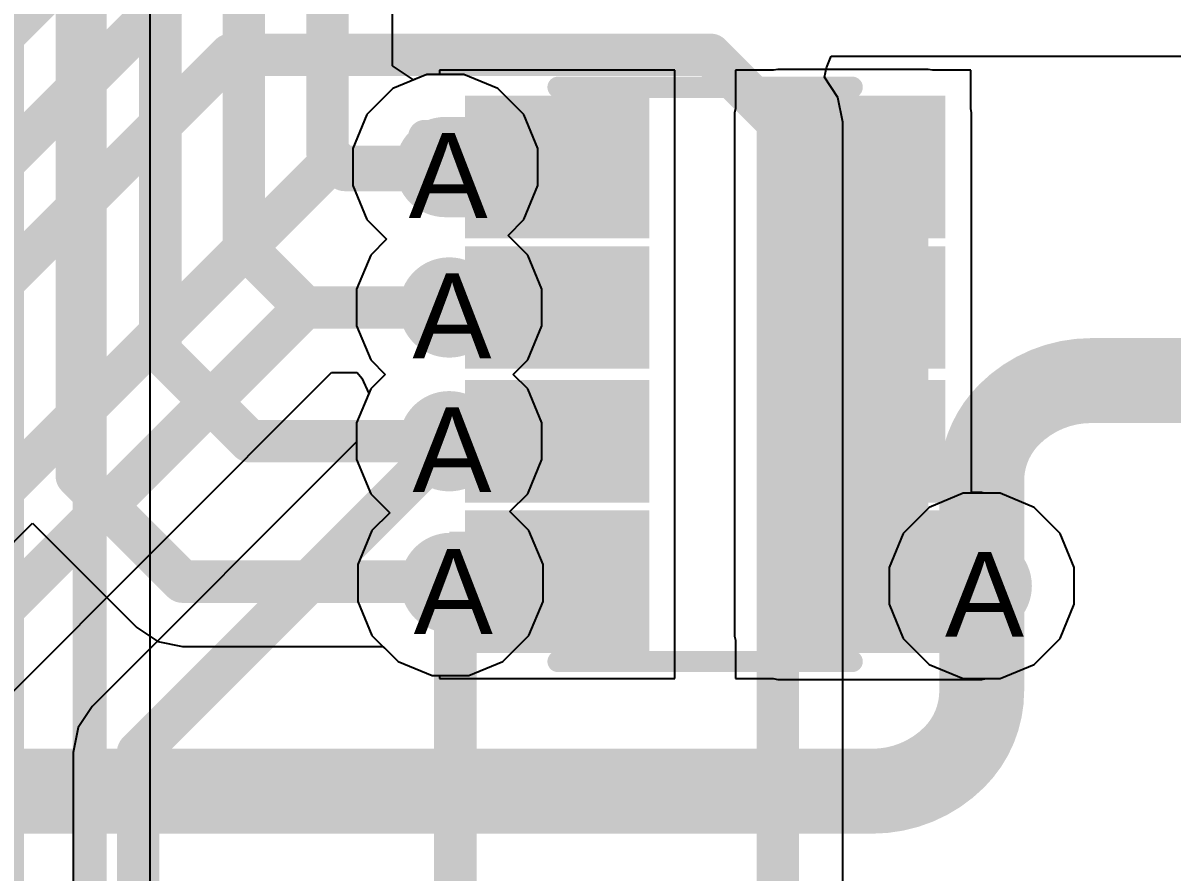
# Model space of a CAD drawing. Header units: inches. Extents: x 0 to 5271, y 0 to 5417.
# Drawn here: x 84.54 to 91.41, y 9.87 to 14.95 of the extents above; entities that cross this region are included whole.
import ezdxf

# ---------------------------------------------------------------- set-up
doc = ezdxf.new("R2010")
doc.units = ezdxf.units.IN
for name, color, linetype in [('Bottom Layer', 5, 'Continuous'), ('Drill Drawing', 1, 'Continuous'), ('L2_GND1', 16, 'Continuous'), ('L3_SIG1', 76, 'Continuous'), ('L4_PWR', 90, 'Continuous'), ('L5_GND2', 156, 'Continuous'), ('L6_SIG2', 130, 'Continuous'), ('L7_GND3', 216, 'Continuous'), ('Top Layer', 1, 'Continuous'), ('Top Overlay', 2, 'Continuous'), ('Top Paste', 8, 'Continuous'), ('Top Solder', 216, 'Continuous'), ('Via Holes', 16, 'Continuous')]:
    doc.layers.add(name, color=color, linetype=linetype)
doc.styles.add('Arial', font='', dxfattribs={"height": 0.2})
doc.styles.get('Arial').set_extended_font_data('Arial')

# ---------------------------------------------------------------- blocks, each defined once
blk = doc.blocks.new('YC164_FR_0710KL_42')
at = {"layer": 'Top Layer'}
for points in [[(-0.45001053, 0.3250184), (0.4499902099999999, 0.3250184), (0.4499902099999999, -0.32498284), (-0.45001053, -0.32498284)], [(2.22001461, -0.32498284), (1.32001387, -0.3249828399999999), (1.32001387, 0.3250184), (2.22001461, 0.3250183999999999)], [(-0.45001053, -0.5750115499999999), (0.4499902099999999, -0.5750115499999999), (0.4499902099999999, -1.10501049), (-0.45001053, -1.10501049)], [(2.22001461, -1.10501049), (1.32001387, -1.10501049), (1.32001387, -0.5750115499999999), (2.22001461, -0.5750115499999999)], [(-0.45001053, -1.37500995), (0.4499902099999999, -1.37500995), (0.4499902099999999, -1.90500889), (-0.45001053, -1.90500889)], [(2.22001461, -1.90500889), (1.32001387, -1.90500889), (1.32001387, -1.37500995), (2.22001461, -1.37500995)], [(-0.45001053, -2.1549868), (0.4499902099999999, -2.1549868), (0.4499902099999999, -2.80498804), (-0.45001053, -2.80498804)], [(2.22001461, -2.80498804), (1.32001387, -2.80498804), (1.32001387, -2.1549868), (2.22001461, -2.1549868)]]:
    blk.add_hatch(color=1, dxfattribs=at).paths.add_polyline_path(points)
at = {"layer": 'Top Paste'}
for points in [[(-0.45001053, 0.3250184), (0.4499902099999999, 0.3250184), (0.4499902099999999, -0.32498284), (-0.45001053, -0.32498284)], [(2.22001461, -0.32498284), (1.32001387, -0.3249828399999999), (1.32001387, 0.3250184), (2.22001461, 0.3250183999999999)], [(-0.45001053, -0.5750115499999999), (0.4499902099999999, -0.5750115499999999), (0.4499902099999999, -1.10501049), (-0.45001053, -1.10501049)], [(2.22001461, -1.10501049), (1.32001387, -1.10501049), (1.32001387, -0.5750115499999999), (2.22001461, -0.5750115499999999)], [(-0.45001053, -1.37500995), (0.4499902099999999, -1.37500995), (0.4499902099999999, -1.90500889), (-0.45001053, -1.90500889)], [(2.22001461, -1.90500889), (1.32001387, -1.90500889), (1.32001387, -1.37500995), (2.22001461, -1.37500995)], [(-0.45001053, -2.1549868), (0.4499902099999999, -2.1549868), (0.4499902099999999, -2.80498804), (-0.45001053, -2.80498804)], [(2.22001461, -2.80498804), (1.32001387, -2.80498804), (1.32001387, -2.1549868), (2.22001461, -2.1549868)]]:
    blk.add_hatch(color=8, dxfattribs=at).paths.add_polyline_path(points)
at = {"layer": 'Top Solder'}
for points in [[(-0.5516105299999999, 0.4266184), (0.55159021, 0.4266184), (0.55159021, -0.42658284), (-0.5516105299999999, -0.42658284)], [(2.32161461, -0.4265828400000001), (1.21841387, -0.4265828399999999), (1.21841387, 0.4266184), (2.32161461, 0.4266184)], [(-0.5516105299999999, -0.47341155), (0.55159021, -0.47341155), (0.55159021, -1.20661049), (-0.5516105299999999, -1.20661049)], [(2.32161461, -1.20661049), (1.21841387, -1.20661049), (1.21841387, -0.47341155), (2.32161461, -0.47341155)], [(-0.5516105299999999, -1.27340995), (0.55159021, -1.27340995), (0.55159021, -2.00660889), (-0.5516105299999999, -2.00660889)], [(2.32161461, -2.00660889), (1.21841387, -2.00660889), (1.21841387, -1.27340995), (2.32161461, -1.27340995)], [(-0.5516105299999999, -2.0533868), (0.55159021, -2.0533868), (0.55159021, -2.90658804), (-0.5516105299999999, -2.90658804)], [(2.32161461, -2.90658804), (1.21841387, -2.90658804), (1.21841387, -2.0533868), (2.32161461, -2.0533868)]]:
    blk.add_hatch(color=216, dxfattribs=at).paths.add_polyline_path(points)
at = {"layer": 'Top Overlay'}
for points in [[(0.00501904, 0.4775885799999999, 0.127, 0.127, 0), (1.76498504, 0.4775885799999999, 0.127, 0.127, 0)], [(-0.7914233599999999, -0.12241022, 0.1999996, 0.1999996, 0), (-0.7914233599999999, 0.18238978, 0.1999996, 0.1999996, 0)], [(-0.7914233599999999, 0.18238978, 0.1999996, 0.1999996, 0), (-0.63902336, 0.02998978, 0.1999996, 0.1999996, 0)], [(-0.7914233599999999, -0.12241022, 0.1999996, 0.1999996, 0), (-0.63902336, 0.02998978, 0.1999996, 0.1999996, 0)], [(0.00501904, -2.95760902, 0.127, 0.127, 0), (1.76498504, -2.95760902, 0.127, 0.127, 0)]]:
    blk.add_lwpolyline(points, format="xyseb", dxfattribs=at)
for points in [[(-0.02673096, 0.4775885799999999, 0.0635, 0.0635, 1), (0.03676904, 0.4775885799999999, 0.0635, 0.0635, 1)], [(1.73323504, 0.4775885799999999, 0.0635, 0.0635, 1), (1.79673504, 0.4775885799999999, 0.0635, 0.0635, 1)], [(-0.84142326, 0.18238978, 0.0999998, 0.0999998, 1), (-0.74142346, 0.18238978, 0.0999998, 0.0999998, 1)], [(-0.84142326, 0.18238978, 0.0999998, 0.0999998, 1), (-0.74142346, 0.18238978, 0.0999998, 0.0999998, 1)], [(-0.6890232599999999, 0.02998978, 0.0999998, 0.0999998, 1), (-0.5890234599999999, 0.02998978, 0.0999998, 0.0999998, 1)], [(-0.6890232599999999, 0.02998978, 0.0999998, 0.0999998, 1), (-0.5890234599999999, 0.02998978, 0.0999998, 0.0999998, 1)], [(-0.84142326, -0.12241022, 0.0999998, 0.0999998, 1), (-0.74142346, -0.12241022, 0.0999998, 0.0999998, 1)], [(-0.84142326, -0.12241022, 0.0999998, 0.0999998, 1), (-0.74142346, -0.12241022, 0.0999998, 0.0999998, 1)], [(-0.02673096, -2.95760902, 0.0635, 0.0635, 1), (0.03676904, -2.95760902, 0.0635, 0.0635, 1)], [(1.73323504, -2.95760902, 0.0635, 0.0635, 1), (1.79673504, -2.95760902, 0.0635, 0.0635, 1)]]:
    blk.add_lwpolyline(points, format="xyseb", close=True, dxfattribs=at)

msp = doc.modelspace()

# ---------------------------------------------------------------- hatches: boundary and pattern name
at = {"layer": 'Bottom Layer'}
h = msp.add_hatch(color=5, dxfattribs=at)
edge = h.paths.add_edge_path()
edge.add_arc((87.06266052, 14.08603228), 0.2999994, 0, 360)
h = msp.add_hatch(color=5, dxfattribs=at)
edge = h.paths.add_edge_path()
edge.add_arc((87.08541892, 13.24605428), 0.2999994, 0, 360)
h = msp.add_hatch(color=5, dxfattribs=at)
edge = h.paths.add_edge_path()
edge.add_arc((87.08541892, 12.44605588), 0.2999994, 0, 360)
h = msp.add_hatch(color=5, dxfattribs=at)
edge = h.paths.add_edge_path()
edge.add_arc((87.09306178, 11.59838422), 0.2999994, 0, 360)
h = msp.add_hatch(color=5, dxfattribs=at)
edge = h.paths.add_edge_path()
edge.add_arc((90.27159492, 11.58062708), 0.2999994, 0, 360)
at = {"layer": 'L2_GND1'}
h = msp.add_hatch(color=16, dxfattribs=at)
edge = h.paths.add_edge_path()
edge.add_arc((87.06266052, 14.08603228), 0.2999994, 0, 360)
h = msp.add_hatch(color=16, dxfattribs=at)
edge = h.paths.add_edge_path()
edge.add_arc((87.08541892, 13.24605428), 0.2999994, 0, 360)
h = msp.add_hatch(color=16, dxfattribs=at)
edge = h.paths.add_edge_path()
edge.add_arc((87.08541892, 12.44605588), 0.2999994, 0, 360)
h = msp.add_hatch(color=16, dxfattribs=at)
edge = h.paths.add_edge_path()
edge.add_arc((87.09306178, 11.59838422), 0.2999994, 0, 360)
h = msp.add_hatch(color=16, dxfattribs=at)
edge = h.paths.add_edge_path()
edge.add_arc((90.27159492, 11.58062708), 0.2999994, 0, 360)
at = {"layer": 'L3_SIG1'}
h = msp.add_hatch(color=76, dxfattribs=at)
edge = h.paths.add_edge_path()
edge.add_arc((87.06266052, 14.08603228), 0.2999994, 0, 360)
h = msp.add_hatch(color=76, dxfattribs=at)
edge = h.paths.add_edge_path()
edge.add_arc((87.08541892, 13.24605428), 0.2999994, 0, 360)
h = msp.add_hatch(color=76, dxfattribs=at)
edge = h.paths.add_edge_path()
edge.add_arc((87.08541892, 12.44605588), 0.2999994, 0, 360)
h = msp.add_hatch(color=76, dxfattribs=at)
edge = h.paths.add_edge_path()
edge.add_arc((87.09306178, 11.59838422), 0.2999994, 0, 360)
h = msp.add_hatch(color=76, dxfattribs=at)
edge = h.paths.add_edge_path()
edge.add_arc((90.27159492, 11.58062708), 0.2999994, 0, 360)
at = {"layer": 'L4_PWR'}
h = msp.add_hatch(color=90, dxfattribs=at)
edge = h.paths.add_edge_path()
edge.add_arc((87.06266052, 14.08603228), 0.2999994, 0, 360)
h = msp.add_hatch(color=90, dxfattribs=at)
edge = h.paths.add_edge_path()
edge.add_arc((87.08541892, 13.24605428), 0.2999994, 0, 360)
h = msp.add_hatch(color=90, dxfattribs=at)
edge = h.paths.add_edge_path()
edge.add_arc((87.08541892, 12.44605588), 0.2999994, 0, 360)
h = msp.add_hatch(color=90, dxfattribs=at)
edge = h.paths.add_edge_path()
edge.add_arc((87.09306178, 11.59838422), 0.2999994, 0, 360)
h = msp.add_hatch(color=90, dxfattribs=at)
edge = h.paths.add_edge_path()
edge.add_arc((90.27159492, 11.58062708), 0.2999994, 0, 360)
at = {"layer": 'L5_GND2'}
h = msp.add_hatch(color=156, dxfattribs=at)
edge = h.paths.add_edge_path()
edge.add_arc((87.06266052, 14.08603228), 0.2999994, 0, 360)
h = msp.add_hatch(color=156, dxfattribs=at)
edge = h.paths.add_edge_path()
edge.add_arc((87.08541892, 13.24605428), 0.2999994, 0, 360)
h = msp.add_hatch(color=156, dxfattribs=at)
edge = h.paths.add_edge_path()
edge.add_arc((87.08541892, 12.44605588), 0.2999994, 0, 360)
h = msp.add_hatch(color=156, dxfattribs=at)
edge = h.paths.add_edge_path()
edge.add_arc((87.09306178, 11.59838422), 0.2999994, 0, 360)
h = msp.add_hatch(color=156, dxfattribs=at)
edge = h.paths.add_edge_path()
edge.add_arc((90.27159492, 11.58062708), 0.2999994, 0, 360)
at = {"layer": 'L6_SIG2'}
h = msp.add_hatch(color=130, dxfattribs=at)
edge = h.paths.add_edge_path()
edge.add_arc((87.06266052, 14.08603228), 0.2999994, 0, 360)
h = msp.add_hatch(color=130, dxfattribs=at)
edge = h.paths.add_edge_path()
edge.add_arc((87.08541892, 13.24605428), 0.2999994, 0, 360)
h = msp.add_hatch(color=130, dxfattribs=at)
edge = h.paths.add_edge_path()
edge.add_arc((87.08541892, 12.44605588), 0.2999994, 0, 360)
h = msp.add_hatch(color=130, dxfattribs=at)
edge = h.paths.add_edge_path()
edge.add_arc((87.09306178, 11.59838422), 0.2999994, 0, 360)
h = msp.add_hatch(color=130, dxfattribs=at)
edge = h.paths.add_edge_path()
edge.add_arc((90.27159492, 11.58062708), 0.2999994, 0, 360)
at = {"layer": 'L7_GND3'}
h = msp.add_hatch(color=216, dxfattribs=at)
edge = h.paths.add_edge_path()
edge.add_arc((87.06266052, 14.08603228), 0.2999994, 0, 360)
h = msp.add_hatch(color=216, dxfattribs=at)
edge = h.paths.add_edge_path()
edge.add_arc((87.08541892, 13.24605428), 0.2999994, 0, 360)
h = msp.add_hatch(color=216, dxfattribs=at)
edge = h.paths.add_edge_path()
edge.add_arc((87.08541892, 12.44605588), 0.2999994, 0, 360)
h = msp.add_hatch(color=216, dxfattribs=at)
edge = h.paths.add_edge_path()
edge.add_arc((87.09306178, 11.59838422), 0.2999994, 0, 360)
h = msp.add_hatch(color=216, dxfattribs=at)
edge = h.paths.add_edge_path()
edge.add_arc((90.27159492, 11.58062708), 0.2999994, 0, 360)
at = {"layer": 'Top Layer'}
h = msp.add_hatch(color=1, dxfattribs=at)
edge = h.paths.add_edge_path()
edge.add_arc((87.06266052, 14.08603228), 0.2999994, 0, 360)
for points in [[(87.06266052, 14.38483788), (87.06266052, 13.78585508), (87.70878572, 13.78585508), (87.70878572, 14.38483788)], [(89.05163291999999, 11.28100868), (89.95160571999999, 11.28100868), (89.95160571999999, 14.41105068), (89.05163291999999, 14.41105068)], [(87.04221352, 13.51100168), (87.04221352, 12.98100528), (87.68838951999999, 12.98100528), (87.68838951999999, 13.51100168)], [(87.04221352, 12.71100328), (87.04221352, 12.18100688), (87.68838951999999, 12.18100688), (87.68838951999999, 12.71100328)], [(87.08546972, 11.90483268), (87.08546972, 11.30584988), (87.73159491999999, 11.30584988), (87.73159491999999, 11.90483268)], [(89.05163291999999, 11.28044988), (90.27159492, 11.28044988), (90.27159492, 11.87943268), (89.05163291999999, 11.87943268)]]:
    msp.add_hatch(color=1, dxfattribs=at).paths.add_polyline_path(points)
h = msp.add_hatch(color=1, dxfattribs=at)
edge = h.paths.add_edge_path()
edge.add_arc((87.08541892, 13.24605428), 0.2999994, 0, 360)
h = msp.add_hatch(color=1, dxfattribs=at)
edge = h.paths.add_edge_path()
edge.add_arc((87.08541892, 12.44605588), 0.2999994, 0, 360)
h = msp.add_hatch(color=1, dxfattribs=at)
edge = h.paths.add_edge_path()
edge.add_arc((87.09306178, 11.59838422), 0.2999994, 0, 360)
h = msp.add_hatch(color=1, dxfattribs=at)
edge = h.paths.add_edge_path()
edge.add_arc((90.27159492, 11.58062708), 0.2999994, 0, 360)
at = {"layer": 'Via Holes'}
h = msp.add_hatch(color=7, dxfattribs=at)
edge = h.paths.add_edge_path()
edge.add_arc((87.06266052, 14.08603228), 0.1499997, 0, 360)
h = msp.add_hatch(color=7, dxfattribs=at)
edge = h.paths.add_edge_path()
edge.add_arc((87.08541892, 13.24605428), 0.1499997, 0, 360)
h = msp.add_hatch(color=7, dxfattribs=at)
edge = h.paths.add_edge_path()
edge.add_arc((87.08541892, 12.44605588), 0.1499997, 0, 360)
h = msp.add_hatch(color=7, dxfattribs=at)
edge = h.paths.add_edge_path()
edge.add_arc((87.09306178, 11.59838422), 0.1499997, 0, 360)
h = msp.add_hatch(color=7, dxfattribs=at)
edge = h.paths.add_edge_path()
edge.add_arc((90.27159492, 11.58062708), 0.1499997, 0, 360)

# ---------------------------------------------------------------- linework, layer by layer
at = {"layer": 'Bottom Layer'}
for p, q in [((86.95246261999999, 14.64003168), (86.74884605999999, 14.55569098)), ((87.17285842, 14.64003168), (86.95246261999999, 14.64003168)), ((87.37647498, 14.55569098), (87.17285842, 14.64003168)), ((86.74884605999999, 14.55569098), (86.59300182, 14.39984674)), ((87.53231921999999, 14.39984674), (87.37647498, 14.55569098)), ((86.59300182, 14.39984674), (86.50866112, 14.19623018)), ((87.61665991999999, 14.19623018), (87.53231921999999, 14.39984674)), ((86.50866112, 14.19623018), (86.50866112, 13.97583438)), ((87.61665991999999, 13.97583438), (87.61665991999999, 14.19623018)), ((86.50866112, 13.97583438), (86.59300182, 13.77221782)), ((87.53231921999999, 13.77221782), (87.61665991999999, 13.97583438)), ((86.59300182, 13.77221782), (86.71055556, 13.65466408)), ((87.43752388, 13.67742248), (87.53231921999999, 13.77221782)), ((86.71055556, 13.65466408), (86.61576022, 13.55986874)), ((87.55507761999999, 13.55986874), (87.43752388, 13.67742248)), ((86.61576022, 13.55986874), (86.53141951999999, 13.35625218)), ((87.63941831999999, 13.35625218), (87.55507761999999, 13.55986874)), ((86.53141951999999, 13.35625218), (86.53141951999999, 13.13585638)), ((87.63941831999999, 13.13585638), (87.63941831999999, 13.35625218)), ((86.53141951999999, 13.13585638), (86.61576022, 12.93223982)), ((87.55507761999999, 12.93223982), (87.63941831999999, 13.13585638)), ((86.61576022, 12.93223982), (86.70194495999999, 12.84605508)), ((87.46889288, 12.84605508), (87.55507761999999, 12.93223982)), ((86.70194495999999, 12.84605508), (86.61576022, 12.75987034)), ((87.55507761999999, 12.75987034), (87.46889288, 12.84605508)), ((86.61576022, 12.75987034), (86.53141951999999, 12.55625378)), ((87.63941831999999, 12.55625378), (87.55507761999999, 12.75987034)), ((86.53141951999999, 12.55625378), (86.53141951999999, 12.33585798)), ((87.63941831999999, 12.33585798), (87.63941831999999, 12.55625378)), ((86.53141951999999, 12.33585798), (86.61576022, 12.13224142)), ((87.55507761999999, 12.13224142), (87.63941831999999, 12.33585798)), ((86.61576022, 12.13224142), (86.72960301999998, 12.01839862)), ((87.44887768, 12.02604148), (87.55507761999999, 12.13224142)), ((90.16139702, 12.13462648), (89.95778046, 12.05028578)), ((90.38179281999999, 12.13462648), (90.16139702, 12.13462648)), ((90.58540938, 12.05028578), (90.38179281999999, 12.13462648)), ((89.95778046, 12.05028578), (89.80193622, 11.89444154)), ((90.74125362, 11.89444154), (90.58540938, 12.05028578)), ((86.72960301999998, 12.01839862), (86.62340307999999, 11.91219868)), ((87.56272048, 11.91219868), (87.44887768, 12.02604148)), ((86.62340307999999, 11.91219868), (86.53906237999999, 11.70858212)), ((87.64706118, 11.70858212), (87.56272048, 11.91219868)), ((89.80193622, 11.89444154), (89.71759552, 11.69082498)), ((90.82559432, 11.69082498), (90.74125362, 11.89444154)), ((86.53906237999999, 11.70858212), (86.53906237999999, 11.48818632)), ((87.64706118, 11.48818632), (87.64706118, 11.70858212)), ((89.71759552, 11.69082498), (89.71759552, 11.47042918)), ((90.82559432, 11.47042918), (90.82559432, 11.69082498)), ((86.53906237999999, 11.48818632), (86.62340307999999, 11.28456976)), ((87.56272048, 11.28456976), (87.64706118, 11.48818632)), ((89.71759552, 11.47042918), (89.80193622, 11.26681262)), ((90.74125362, 11.26681262), (90.82559432, 11.47042918)), ((86.62340307999999, 11.28456976), (86.77924732, 11.12872552)), ((87.40687624, 11.12872552), (87.56272048, 11.28456976)), ((89.80193622, 11.26681262), (89.95778046, 11.11096838)), ((90.58540938, 11.11096838), (90.74125362, 11.26681262)), ((86.77924732, 11.12872552), (86.98286388, 11.04438482)), ((87.20325967999999, 11.04438482), (87.40687624, 11.12872552)), ((89.95778046, 11.11096838), (90.16139702, 11.02662768)), ((90.38179281999999, 11.02662768), (90.58540938, 11.11096838)), ((86.98286388, 11.04438482), (87.20325967999999, 11.04438482)), ((90.16139702, 11.02662768), (90.38179281999999, 11.02662768))]:
    msp.add_line(p, q, dxfattribs=at)
at = {"layer": 'L2_GND1'}
for p, q in [((86.95246261999999, 14.64003168), (86.74884605999999, 14.55569098)), ((87.17285842, 14.64003168), (86.95246261999999, 14.64003168)), ((87.37647498, 14.55569098), (87.17285842, 14.64003168)), ((86.74884605999999, 14.55569098), (86.59300182, 14.39984674)), ((87.53231921999999, 14.39984674), (87.37647498, 14.55569098)), ((86.59300182, 14.39984674), (86.50866112, 14.19623018)), ((87.61665991999999, 14.19623018), (87.53231921999999, 14.39984674)), ((86.50866112, 14.19623018), (86.50866112, 13.97583438)), ((87.61665991999999, 13.97583438), (87.61665991999999, 14.19623018)), ((86.50866112, 13.97583438), (86.59300182, 13.77221782)), ((87.53231921999999, 13.77221782), (87.61665991999999, 13.97583438)), ((86.59300182, 13.77221782), (86.71055556, 13.65466408)), ((87.43752388, 13.67742248), (87.53231921999999, 13.77221782)), ((86.71055556, 13.65466408), (86.61576022, 13.55986874)), ((87.55507761999999, 13.55986874), (87.43752388, 13.67742248)), ((86.61576022, 13.55986874), (86.53141951999999, 13.35625218)), ((87.63941831999999, 13.35625218), (87.55507761999999, 13.55986874)), ((86.53141951999999, 13.35625218), (86.53141951999999, 13.13585638)), ((87.63941831999999, 13.13585638), (87.63941831999999, 13.35625218)), ((86.53141951999999, 13.13585638), (86.61576022, 12.93223982)), ((87.55507761999999, 12.93223982), (87.63941831999999, 13.13585638)), ((86.61576022, 12.93223982), (86.70194495999999, 12.84605508)), ((87.46889288, 12.84605508), (87.55507761999999, 12.93223982)), ((86.70194495999999, 12.84605508), (86.61576022, 12.75987034)), ((87.55507761999999, 12.75987034), (87.46889288, 12.84605508)), ((86.61576022, 12.75987034), (86.53141951999999, 12.55625378)), ((87.63941831999999, 12.55625378), (87.55507761999999, 12.75987034)), ((86.53141951999999, 12.55625378), (86.53141951999999, 12.33585798)), ((87.63941831999999, 12.33585798), (87.63941831999999, 12.55625378)), ((86.53141951999999, 12.33585798), (86.61576022, 12.13224142)), ((87.55507761999999, 12.13224142), (87.63941831999999, 12.33585798)), ((86.61576022, 12.13224142), (86.72960301999998, 12.01839862)), ((87.44887768, 12.02604148), (87.55507761999999, 12.13224142)), ((90.16139702, 12.13462648), (89.95778046, 12.05028578)), ((90.38179281999999, 12.13462648), (90.16139702, 12.13462648)), ((90.58540938, 12.05028578), (90.38179281999999, 12.13462648)), ((89.95778046, 12.05028578), (89.80193622, 11.89444154)), ((90.74125362, 11.89444154), (90.58540938, 12.05028578)), ((86.72960301999998, 12.01839862), (86.62340307999999, 11.91219868)), ((87.56272048, 11.91219868), (87.44887768, 12.02604148)), ((86.62340307999999, 11.91219868), (86.53906237999999, 11.70858212)), ((87.64706118, 11.70858212), (87.56272048, 11.91219868)), ((89.80193622, 11.89444154), (89.71759552, 11.69082498)), ((90.82559432, 11.69082498), (90.74125362, 11.89444154)), ((86.53906237999999, 11.70858212), (86.53906237999999, 11.48818632)), ((87.64706118, 11.48818632), (87.64706118, 11.70858212)), ((89.71759552, 11.69082498), (89.71759552, 11.47042918)), ((90.82559432, 11.47042918), (90.82559432, 11.69082498)), ((86.53906237999999, 11.48818632), (86.62340307999999, 11.28456976)), ((87.56272048, 11.28456976), (87.64706118, 11.48818632)), ((89.71759552, 11.47042918), (89.80193622, 11.26681262)), ((90.74125362, 11.26681262), (90.82559432, 11.47042918)), ((86.62340307999999, 11.28456976), (86.77924732, 11.12872552)), ((87.40687624, 11.12872552), (87.56272048, 11.28456976)), ((89.80193622, 11.26681262), (89.95778046, 11.11096838)), ((90.58540938, 11.11096838), (90.74125362, 11.26681262)), ((86.77924732, 11.12872552), (86.98286388, 11.04438482)), ((87.20325967999999, 11.04438482), (87.40687624, 11.12872552)), ((89.95778046, 11.11096838), (90.16139702, 11.02662768)), ((90.38179281999999, 11.02662768), (90.58540938, 11.11096838)), ((86.98286388, 11.04438482), (87.20325967999999, 11.04438482)), ((90.16139702, 11.02662768), (90.38179281999999, 11.02662768))]:
    msp.add_line(p, q, dxfattribs=at)
at = {"layer": 'L3_SIG1'}
for p, q in [((85.29604734, 9.710140599999999), (85.29604734, 16.47012454)), ((86.95246261999999, 14.64003168), (86.74884605999999, 14.55569098)), ((87.17285842, 14.64003168), (86.95246261999999, 14.64003168)), ((87.37647498, 14.55569098), (87.17285842, 14.64003168)), ((86.74884605999999, 14.55569098), (86.59300182, 14.39984674)), ((87.53231921999999, 14.39984674), (87.37647498, 14.55569098)), ((86.59300182, 14.39984674), (86.50866112, 14.19623018)), ((87.61665991999999, 14.19623018), (87.53231921999999, 14.39984674)), ((86.50866112, 14.19623018), (86.50866112, 13.97583438)), ((87.61665991999999, 13.97583438), (87.61665991999999, 14.19623018)), ((86.50866112, 13.97583438), (86.59300182, 13.77221782)), ((87.53231921999999, 13.77221782), (87.61665991999999, 13.97583438)), ((86.59300182, 13.77221782), (86.71055556, 13.65466408)), ((87.43752388, 13.67742248), (87.53231921999999, 13.77221782)), ((86.71055556, 13.65466408), (86.61576022, 13.55986874)), ((87.55507761999999, 13.55986874), (87.43752388, 13.67742248)), ((86.61576022, 13.55986874), (86.53141951999999, 13.35625218)), ((87.63941831999999, 13.35625218), (87.55507761999999, 13.55986874)), ((86.53141951999999, 13.35625218), (86.53141951999999, 13.13585638)), ((87.63941831999999, 13.13585638), (87.63941831999999, 13.35625218)), ((86.53141951999999, 13.13585638), (86.61576022, 12.93223982)), ((87.55507761999999, 12.93223982), (87.63941831999999, 13.13585638)), ((86.61576022, 12.93223982), (86.70194495999999, 12.84605508)), ((87.46889288, 12.84605508), (87.55507761999999, 12.93223982)), ((86.70194495999999, 12.84605508), (86.61576022, 12.75987034)), ((87.55507761999999, 12.75987034), (87.46889288, 12.84605508)), ((86.61576022, 12.75987034), (86.53141951999999, 12.55625378)), ((87.63941831999999, 12.55625378), (87.55507761999999, 12.75987034)), ((86.53141951999999, 12.55625378), (86.53141951999999, 12.33585798)), ((87.63941831999999, 12.33585798), (87.63941831999999, 12.55625378)), ((86.53141951999999, 12.33585798), (86.61576022, 12.13224142)), ((87.55507761999999, 12.13224142), (87.63941831999999, 12.33585798)), ((86.61576022, 12.13224142), (86.72960301999998, 12.01839862)), ((87.44887768, 12.02604148), (87.55507761999999, 12.13224142)), ((90.16139702, 12.13462648), (89.95778046, 12.05028578)), ((90.38179281999999, 12.13462648), (90.16139702, 12.13462648)), ((90.58540938, 12.05028578), (90.38179281999999, 12.13462648)), ((89.95778046, 12.05028578), (89.80193622, 11.89444154)), ((90.74125362, 11.89444154), (90.58540938, 12.05028578)), ((86.72960301999998, 12.01839862), (86.62340307999999, 11.91219868)), ((87.56272048, 11.91219868), (87.44887768, 12.02604148)), ((86.62340307999999, 11.91219868), (86.53906237999999, 11.70858212)), ((87.64706118, 11.70858212), (87.56272048, 11.91219868)), ((89.80193622, 11.89444154), (89.71759552, 11.69082498)), ((90.82559432, 11.69082498), (90.74125362, 11.89444154)), ((86.53906237999999, 11.70858212), (86.53906237999999, 11.48818632)), ((87.64706118, 11.48818632), (87.64706118, 11.70858212)), ((89.71759552, 11.69082498), (89.71759552, 11.47042918)), ((90.82559432, 11.47042918), (90.82559432, 11.69082498)), ((86.53906237999999, 11.48818632), (86.62340307999999, 11.28456976)), ((87.56272048, 11.28456976), (87.64706118, 11.48818632)), ((89.71759552, 11.47042918), (89.80193622, 11.26681262)), ((90.74125362, 11.26681262), (90.82559432, 11.47042918)), ((86.62340307999999, 11.28456976), (86.77924732, 11.12872552)), ((87.40687624, 11.12872552), (87.56272048, 11.28456976)), ((89.80193622, 11.26681262), (89.95778046, 11.11096838)), ((90.58540938, 11.11096838), (90.74125362, 11.26681262)), ((86.77924732, 11.12872552), (86.98286388, 11.04438482)), ((87.20325967999999, 11.04438482), (87.40687624, 11.12872552)), ((89.95778046, 11.11096838), (90.16139702, 11.02662768)), ((90.38179281999999, 11.02662768), (90.58540938, 11.11096838)), ((86.98286388, 11.04438482), (87.20325967999999, 11.04438482)), ((90.16139702, 11.02662768), (90.38179281999999, 11.02662768))]:
    msp.add_line(p, q, dxfattribs=at)
for points in [[(84.43908436, 8.302492919999999, 0.2032, 0.2032, 0), (84.43908436, 16.89140132, 0.2032, 0.2032, 0)], [(84.93348012, 8.1153, 0.2032, 0.2032, 0), (84.93348012, 16.62030712, 0.2032, 0.2032, 0)]]:
    msp.add_lwpolyline(points, format="xyseb", dxfattribs=at)
at = {"layer": 'L4_PWR'}
for p, q in [((86.95246261999999, 14.64003168), (86.74884605999999, 14.55569098)), ((87.17285842, 14.64003168), (86.95246261999999, 14.64003168)), ((87.37647498, 14.55569098), (87.17285842, 14.64003168)), ((86.74884605999999, 14.55569098), (86.59300182, 14.39984674)), ((87.53231921999999, 14.39984674), (87.37647498, 14.55569098)), ((86.59300182, 14.39984674), (86.50866112, 14.19623018)), ((87.61665991999999, 14.19623018), (87.53231921999999, 14.39984674)), ((86.50866112, 14.19623018), (86.50866112, 13.97583438)), ((87.61665991999999, 13.97583438), (87.61665991999999, 14.19623018)), ((86.50866112, 13.97583438), (86.59300182, 13.77221782)), ((87.53231921999999, 13.77221782), (87.61665991999999, 13.97583438)), ((86.59300182, 13.77221782), (86.71055556, 13.65466408)), ((87.43752388, 13.67742248), (87.53231921999999, 13.77221782)), ((86.71055556, 13.65466408), (86.61576022, 13.55986874)), ((87.55507761999999, 13.55986874), (87.43752388, 13.67742248)), ((86.61576022, 13.55986874), (86.53141951999999, 13.35625218)), ((87.63941831999999, 13.35625218), (87.55507761999999, 13.55986874)), ((86.53141951999999, 13.35625218), (86.53141951999999, 13.13585638)), ((87.63941831999999, 13.13585638), (87.63941831999999, 13.35625218)), ((86.53141951999999, 13.13585638), (86.61576022, 12.93223982)), ((87.55507761999999, 12.93223982), (87.63941831999999, 13.13585638)), ((86.61576022, 12.93223982), (86.70194495999999, 12.84605508)), ((87.46889288, 12.84605508), (87.55507761999999, 12.93223982)), ((86.70194495999999, 12.84605508), (86.61576022, 12.75987034)), ((87.55507761999999, 12.75987034), (87.46889288, 12.84605508)), ((86.61576022, 12.75987034), (86.53141951999999, 12.55625378)), ((87.63941831999999, 12.55625378), (87.55507761999999, 12.75987034)), ((86.53141951999999, 12.55625378), (86.53141951999999, 12.33585798)), ((87.63941831999999, 12.33585798), (87.63941831999999, 12.55625378)), ((86.53141951999999, 12.33585798), (86.61576022, 12.13224142)), ((87.55507761999999, 12.13224142), (87.63941831999999, 12.33585798)), ((86.61576022, 12.13224142), (86.72960301999998, 12.01839862)), ((87.44887768, 12.02604148), (87.55507761999999, 12.13224142)), ((86.72960301999998, 12.01839862), (86.62340307999999, 11.91219868)), ((87.56272048, 11.91219868), (87.44887768, 12.02604148)), ((86.62340307999999, 11.91219868), (86.53906237999999, 11.70858212)), ((87.64706118, 11.70858212), (87.56272048, 11.91219868)), ((86.53906237999999, 11.70858212), (86.53906237999999, 11.48818632)), ((87.64706118, 11.48818632), (87.64706118, 11.70858212)), ((86.53906237999999, 11.48818632), (86.62340307999999, 11.28456976)), ((87.56272048, 11.28456976), (87.64706118, 11.48818632)), ((86.62340307999999, 11.28456976), (86.77924732, 11.12872552)), ((87.40687624, 11.12872552), (87.56272048, 11.28456976)), ((86.77924732, 11.12872552), (86.98286388, 11.04438482)), ((87.20325967999999, 11.04438482), (87.40687624, 11.12872552)), ((86.98286388, 11.04438482), (87.20325967999999, 11.04438482))]:
    msp.add_line(p, q, dxfattribs=at)
for points in [[(90.43567891999999, 12.6055755, 0.508, 0.508, -0.198912187178749), (90.92633833999999, 12.8088136, 0.508, 0.508, 0)], [(90.92661011999999, 12.80856468, 0.508, 0.508, 0), (98.62555332, 12.80856468, 0.508, 0.508, 0)], [(90.27159492, 12.20944218, 0.508, 0.508, -0.198912367379658), (90.43567891999999, 12.6055755, 0.508, 0.508, 0)], [(90.27159492, 11.58062708, 0.508, 0.508, 0), (90.27159492, 12.20944218, 0.508, 0.508, 0)], [(90.27159492, 10.95182468, 0.508, 0.508, 0), (90.27159492, 11.58062708, 0.508, 0.508, 0)], [(90.27159492, 10.95180182, 0.508, 0.508, -0.198912367379658), (90.10751092, 10.5556685, 0.508, 0.508, 0)], [(90.10751092, 10.5556685, 0.508, 0.508, -0.1989120248819407), (89.6168515, 10.3524304, 0.508, 0.508, 0)], [(83.30407011999999, 10.35243548, 0.508, 0.508, 0), (89.61683371999999, 10.35243548, 0.508, 0.508, 0)]]:
    msp.add_lwpolyline(points, format="xyseb", dxfattribs=at)
for points in [[(90.79933833999999, 12.8088136, 0.254, 0.254, 1), (91.05333834, 12.8088136, 0.254, 0.254, 1)], [(90.79961012, 12.80856468, 0.254, 0.254, 1), (91.05361011999999, 12.80856468, 0.254, 0.254, 1)], [(90.30867891999999, 12.6055755, 0.254, 0.254, 1), (90.56267892, 12.6055755, 0.254, 0.254, 1)], [(90.30867891999999, 12.6055755, 0.254, 0.254, 1), (90.56267892, 12.6055755, 0.254, 0.254, 1)], [(90.14459491999999, 12.20944218, 0.254, 0.254, 1), (90.39859492, 12.20944218, 0.254, 0.254, 1)], [(90.14459491999999, 12.20944218, 0.254, 0.254, 1), (90.39859492, 12.20944218, 0.254, 0.254, 1)], [(90.14459491999999, 11.58062708, 0.254, 0.254, 1), (90.39859492, 11.58062708, 0.254, 0.254, 1)], [(90.14459491999999, 11.58062708, 0.254, 0.254, 1), (90.39859492, 11.58062708, 0.254, 0.254, 1)], [(90.14459491999999, 10.95182468, 0.254, 0.254, 1), (90.39859492, 10.95182468, 0.254, 0.254, 1)], [(90.14459491999999, 10.95180182, 0.254, 0.254, 1), (90.39859492, 10.95180182, 0.254, 0.254, 1)], [(89.98051092, 10.5556685, 0.254, 0.254, 1), (90.23451091999999, 10.5556685, 0.254, 0.254, 1)], [(89.98051092, 10.5556685, 0.254, 0.254, 1), (90.23451091999999, 10.5556685, 0.254, 0.254, 1)], [(89.48983372, 10.35243548, 0.254, 0.254, 1), (89.74383372, 10.35243548, 0.254, 0.254, 1)], [(89.4898515, 10.3524304, 0.254, 0.254, 1), (89.74385149999999, 10.3524304, 0.254, 0.254, 1)]]:
    msp.add_lwpolyline(points, format="xyseb", close=True, dxfattribs=at)
at = {"layer": 'L5_GND2'}
for p, q in [((86.95246261999999, 14.64003168), (86.74884605999999, 14.55569098)), ((87.17285842, 14.64003168), (86.95246261999999, 14.64003168)), ((87.37647498, 14.55569098), (87.17285842, 14.64003168)), ((86.74884605999999, 14.55569098), (86.59300182, 14.39984674)), ((87.53231921999999, 14.39984674), (87.37647498, 14.55569098)), ((86.59300182, 14.39984674), (86.50866112, 14.19623018)), ((87.61665991999999, 14.19623018), (87.53231921999999, 14.39984674)), ((86.50866112, 14.19623018), (86.50866112, 13.97583438)), ((87.61665991999999, 13.97583438), (87.61665991999999, 14.19623018)), ((86.50866112, 13.97583438), (86.59300182, 13.77221782)), ((87.53231921999999, 13.77221782), (87.61665991999999, 13.97583438)), ((86.59300182, 13.77221782), (86.71055556, 13.65466408)), ((87.43752388, 13.67742248), (87.53231921999999, 13.77221782)), ((86.71055556, 13.65466408), (86.61576022, 13.55986874)), ((87.55507761999999, 13.55986874), (87.43752388, 13.67742248)), ((86.61576022, 13.55986874), (86.53141951999999, 13.35625218)), ((87.63941831999999, 13.35625218), (87.55507761999999, 13.55986874)), ((86.53141951999999, 13.35625218), (86.53141951999999, 13.13585638)), ((87.63941831999999, 13.13585638), (87.63941831999999, 13.35625218)), ((86.53141951999999, 13.13585638), (86.61576022, 12.93223982)), ((87.55507761999999, 12.93223982), (87.63941831999999, 13.13585638)), ((86.61576022, 12.93223982), (86.70194495999999, 12.84605508)), ((87.46889288, 12.84605508), (87.55507761999999, 12.93223982)), ((86.70194495999999, 12.84605508), (86.61576022, 12.75987034)), ((87.55507761999999, 12.75987034), (87.46889288, 12.84605508)), ((86.61576022, 12.75987034), (86.53141951999999, 12.55625378)), ((87.63941831999999, 12.55625378), (87.55507761999999, 12.75987034)), ((86.53141951999999, 12.55625378), (86.53141951999999, 12.33585798)), ((87.63941831999999, 12.33585798), (87.63941831999999, 12.55625378)), ((86.53141951999999, 12.33585798), (86.61576022, 12.13224142)), ((87.55507761999999, 12.13224142), (87.63941831999999, 12.33585798)), ((86.61576022, 12.13224142), (86.72960301999998, 12.01839862)), ((87.44887768, 12.02604148), (87.55507761999999, 12.13224142)), ((90.16139702, 12.13462648), (89.95778046, 12.05028578)), ((90.38179281999999, 12.13462648), (90.16139702, 12.13462648)), ((90.58540938, 12.05028578), (90.38179281999999, 12.13462648)), ((89.95778046, 12.05028578), (89.80193622, 11.89444154)), ((90.74125362, 11.89444154), (90.58540938, 12.05028578)), ((86.72960301999998, 12.01839862), (86.62340307999999, 11.91219868)), ((87.56272048, 11.91219868), (87.44887768, 12.02604148)), ((86.62340307999999, 11.91219868), (86.53906237999999, 11.70858212)), ((87.64706118, 11.70858212), (87.56272048, 11.91219868)), ((89.80193622, 11.89444154), (89.71759552, 11.69082498)), ((90.82559432, 11.69082498), (90.74125362, 11.89444154)), ((86.53906237999999, 11.70858212), (86.53906237999999, 11.48818632)), ((87.64706118, 11.48818632), (87.64706118, 11.70858212)), ((89.71759552, 11.69082498), (89.71759552, 11.47042918)), ((90.82559432, 11.47042918), (90.82559432, 11.69082498)), ((86.53906237999999, 11.48818632), (86.62340307999999, 11.28456976)), ((87.56272048, 11.28456976), (87.64706118, 11.48818632)), ((89.71759552, 11.47042918), (89.80193622, 11.26681262)), ((90.74125362, 11.26681262), (90.82559432, 11.47042918)), ((86.62340307999999, 11.28456976), (86.77924732, 11.12872552)), ((87.40687624, 11.12872552), (87.56272048, 11.28456976)), ((89.80193622, 11.26681262), (89.95778046, 11.11096838)), ((90.58540938, 11.11096838), (90.74125362, 11.26681262)), ((86.77924732, 11.12872552), (86.98286388, 11.04438482)), ((87.20325967999999, 11.04438482), (87.40687624, 11.12872552)), ((89.95778046, 11.11096838), (90.16139702, 11.02662768)), ((90.38179281999999, 11.02662768), (90.58540938, 11.11096838)), ((86.98286388, 11.04438482), (87.20325967999999, 11.04438482)), ((90.16139702, 11.02662768), (90.38179281999999, 11.02662768))]:
    msp.add_line(p, q, dxfattribs=at)
at = {"layer": 'L6_SIG2'}
for p, q in [((89.34199555999999, 14.67891654), (89.37141384, 14.74993494)), ((89.37141384, 14.74993494), (93.37672714, 14.74993494)), ((89.33043602, 14.62293494), (89.34199555999999, 14.67891654)), ((89.4105273, 14.50306726), (89.33043602, 14.62293494)), ((89.44009797999999, 14.35440868), (89.4105273, 14.50306726)), ((89.44009797999999, 4.97764308), (89.44009797999999, 14.35440868)), ((83.46973145999999, 9.945499539999998), (86.38182368, 12.85758922)), ((86.38182368, 12.85758922), (86.53387316, 12.85758922)), ((86.53387316, 12.85758922), (86.56277836, 12.82309602)), ((86.56277836, 12.82309602), (86.60363172, 12.73058668)), ((86.60363172, 12.73058668), (86.53141951999999, 12.55625378)), ((86.53141951999999, 12.55625378), (86.53141951999999, 12.441428)), ((86.53141951999999, 12.441428), (84.94949736, 10.85950584)), ((90.16139702, 12.13462648), (89.95778046, 12.05028578)), ((90.38179281999999, 12.13462648), (90.16139702, 12.13462648)), ((90.58540938, 12.05028578), (90.38179281999999, 12.13462648)), ((89.95778046, 12.05028578), (89.80193622, 11.89444154)), ((90.74125362, 11.89444154), (90.58540938, 12.05028578)), ((89.80193622, 11.89444154), (89.71759552, 11.69082498)), ((90.82559432, 11.69082498), (90.74125362, 11.89444154)), ((89.71759552, 11.69082498), (89.71759552, 11.47042918)), ((90.82559432, 11.47042918), (90.82559432, 11.69082498)), ((89.71759552, 11.47042918), (89.80193622, 11.26681262)), ((90.74125362, 11.26681262), (90.82559432, 11.47042918)), ((89.80193622, 11.26681262), (89.95778046, 11.11096838)), ((90.58540938, 11.11096838), (90.74125362, 11.26681262)), ((89.95778046, 11.11096838), (90.16139702, 11.02662768)), ((90.38179281999999, 11.02662768), (90.58540938, 11.11096838)), ((90.16139702, 11.02662768), (90.38179281999999, 11.02662768)), ((84.94949736, 10.85950584), (84.86528874, 10.73347866)), ((84.86528874, 10.73347866), (84.83571805999999, 10.58482008)), ((84.83571805999999, 10.58482008), (84.83571805999999, 7.211496879999999))]:
    msp.add_line(p, q, dxfattribs=at)
for points in [[(82.79120348, 13.24600348, 0.254, 0.254, 0), (85.0646, 15.5194, 0.254, 0.254, 0)], [(82.75324064, 12.44600508, 0.254, 0.254, 0), (85.44563555999999, 15.1384, 0.254, 0.254, 0)], [(82.62437627999999, 11.60597628, 0.254, 0.254, 0), (85.77579999999999, 14.7574, 0.254, 0.254, 0)], [(85.77579999999999, 14.7574, 0.254, 0.254, 0), (88.64864159999999, 14.7574, 0.254, 0.254, 0)], [(88.64864159999999, 14.7574, 0.254, 0.254, 0), (89.05163291999999, 14.35440868, 0.254, 0.254, 0)], [(89.05163291999999, 4.97764308, 0.254, 0.254, 0), (89.05163291999999, 14.35440868, 0.254, 0.254, 0)], [(78.79765292, 6.534652919999999, 0.254, 0.254, 0), (86.34903228, 14.08603228, 0.254, 0.254, 0)], [(86.34903228, 14.08603228, 0.254, 0.254, 0), (87.06266052, 14.08603228, 0.254, 0.254, 0)], [(80.15558771999999, 7.18072732, 0.254, 0.254, 0), (86.22091468, 13.24605428, 0.254, 0.254, 0)], [(86.22091468, 13.24605428, 0.254, 0.254, 0), (87.08541892, 13.24605428, 0.254, 0.254, 0)], [(85.22418311999999, 10.58482008, 0.254, 0.254, 0), (87.08541892, 12.44605588, 0.254, 0.254, 0)], [(87.09306178, 11.59838422, 0.254, 0.254, 0), (87.12199491999999, 11.56945108, 0.254, 0.254, 0)], [(87.12199491999999, 4.96164108, 0.254, 0.254, 0), (87.12199491999999, 11.56945108, 0.254, 0.254, 0)], [(85.22418311999999, 7.211496879999999, 0.254, 0.254, 0), (85.22418311999999, 10.58482008, 0.254, 0.254, 0)]]:
    msp.add_lwpolyline(points, format="xyseb", dxfattribs=at)
for points in [[(85.71229999999998, 14.7574, 0.127, 0.127, 1), (85.8393, 14.7574, 0.127, 0.127, 1)], [(85.71229999999998, 14.7574, 0.127, 0.127, 1), (85.8393, 14.7574, 0.127, 0.127, 1)], [(88.5851416, 14.7574, 0.127, 0.127, 1), (88.7121416, 14.7574, 0.127, 0.127, 1)], [(88.5851416, 14.7574, 0.127, 0.127, 1), (88.7121416, 14.7574, 0.127, 0.127, 1)], [(88.98813292, 14.35440868, 0.127, 0.127, 1), (89.11513292, 14.35440868, 0.127, 0.127, 1)], [(88.98813292, 14.35440868, 0.127, 0.127, 1), (89.11513292, 14.35440868, 0.127, 0.127, 1)], [(86.28553228, 14.08603228, 0.127, 0.127, 1), (86.41253228, 14.08603228, 0.127, 0.127, 1)], [(86.28553228, 14.08603228, 0.127, 0.127, 1), (86.41253228, 14.08603228, 0.127, 0.127, 1)], [(86.99916051999999, 14.08603228, 0.127, 0.127, 1), (87.12616051999998, 14.08603228, 0.127, 0.127, 1)], [(86.15741467999999, 13.24605428, 0.127, 0.127, 1), (86.28441468, 13.24605428, 0.127, 0.127, 1)], [(86.15741467999999, 13.24605428, 0.127, 0.127, 1), (86.28441468, 13.24605428, 0.127, 0.127, 1)], [(87.02191891999999, 13.24605428, 0.127, 0.127, 1), (87.14891891999999, 13.24605428, 0.127, 0.127, 1)], [(87.02191891999999, 12.44605588, 0.127, 0.127, 1), (87.14891891999999, 12.44605588, 0.127, 0.127, 1)], [(87.02956178, 11.59838422, 0.127, 0.127, 1), (87.15656177999999, 11.59838422, 0.127, 0.127, 1)], [(87.05849492, 11.56945108, 0.127, 0.127, 1), (87.18549492, 11.56945108, 0.127, 0.127, 1)], [(87.05849492, 11.56945108, 0.127, 0.127, 1), (87.18549492, 11.56945108, 0.127, 0.127, 1)], [(85.16068311999999, 10.58482008, 0.127, 0.127, 1), (85.28768312, 10.58482008, 0.127, 0.127, 1)], [(85.16068311999999, 10.58482008, 0.127, 0.127, 1), (85.28768312, 10.58482008, 0.127, 0.127, 1)]]:
    msp.add_lwpolyline(points, format="xyseb", close=True, dxfattribs=at)
at = {"layer": 'L7_GND3'}
for p, q in [((86.95246261999999, 14.64003168), (86.74884605999999, 14.55569098)), ((87.17285842, 14.64003168), (86.95246261999999, 14.64003168)), ((87.37647498, 14.55569098), (87.17285842, 14.64003168)), ((86.74884605999999, 14.55569098), (86.59300182, 14.39984674)), ((87.53231921999999, 14.39984674), (87.37647498, 14.55569098)), ((86.59300182, 14.39984674), (86.50866112, 14.19623018)), ((87.61665991999999, 14.19623018), (87.53231921999999, 14.39984674)), ((86.50866112, 14.19623018), (86.50866112, 13.97583438)), ((87.61665991999999, 13.97583438), (87.61665991999999, 14.19623018)), ((86.50866112, 13.97583438), (86.59300182, 13.77221782)), ((87.53231921999999, 13.77221782), (87.61665991999999, 13.97583438)), ((86.59300182, 13.77221782), (86.71055556, 13.65466408)), ((87.43752388, 13.67742248), (87.53231921999999, 13.77221782)), ((86.71055556, 13.65466408), (86.61576022, 13.55986874)), ((87.55507761999999, 13.55986874), (87.43752388, 13.67742248)), ((86.61576022, 13.55986874), (86.53141951999999, 13.35625218)), ((87.63941831999999, 13.35625218), (87.55507761999999, 13.55986874)), ((86.53141951999999, 13.35625218), (86.53141951999999, 13.13585638)), ((87.63941831999999, 13.13585638), (87.63941831999999, 13.35625218)), ((86.53141951999999, 13.13585638), (86.61576022, 12.93223982)), ((87.55507761999999, 12.93223982), (87.63941831999999, 13.13585638)), ((86.61576022, 12.93223982), (86.70194495999999, 12.84605508)), ((87.46889288, 12.84605508), (87.55507761999999, 12.93223982)), ((86.70194495999999, 12.84605508), (86.61576022, 12.75987034)), ((87.55507761999999, 12.75987034), (87.46889288, 12.84605508)), ((86.61576022, 12.75987034), (86.53141951999999, 12.55625378)), ((87.63941831999999, 12.55625378), (87.55507761999999, 12.75987034)), ((86.53141951999999, 12.55625378), (86.53141951999999, 12.33585798)), ((87.63941831999999, 12.33585798), (87.63941831999999, 12.55625378)), ((86.53141951999999, 12.33585798), (86.61576022, 12.13224142)), ((87.55507761999999, 12.13224142), (87.63941831999999, 12.33585798)), ((86.61576022, 12.13224142), (86.72960301999998, 12.01839862)), ((87.44887768, 12.02604148), (87.55507761999999, 12.13224142)), ((90.16139702, 12.13462648), (89.95778046, 12.05028578)), ((90.38179281999999, 12.13462648), (90.16139702, 12.13462648)), ((90.58540938, 12.05028578), (90.38179281999999, 12.13462648)), ((89.95778046, 12.05028578), (89.80193622, 11.89444154)), ((90.74125362, 11.89444154), (90.58540938, 12.05028578)), ((86.72960301999998, 12.01839862), (86.62340307999999, 11.91219868)), ((87.56272048, 11.91219868), (87.44887768, 12.02604148)), ((86.62340307999999, 11.91219868), (86.53906237999999, 11.70858212)), ((87.64706118, 11.70858212), (87.56272048, 11.91219868)), ((89.80193622, 11.89444154), (89.71759552, 11.69082498)), ((90.82559432, 11.69082498), (90.74125362, 11.89444154)), ((86.53906237999999, 11.70858212), (86.53906237999999, 11.48818632)), ((87.64706118, 11.48818632), (87.64706118, 11.70858212)), ((89.71759552, 11.69082498), (89.71759552, 11.47042918)), ((90.82559432, 11.47042918), (90.82559432, 11.69082498)), ((86.53906237999999, 11.48818632), (86.62340307999999, 11.28456976)), ((87.56272048, 11.28456976), (87.64706118, 11.48818632)), ((89.71759552, 11.47042918), (89.80193622, 11.26681262)), ((90.74125362, 11.26681262), (90.82559432, 11.47042918)), ((86.62340307999999, 11.28456976), (86.77924732, 11.12872552)), ((87.40687624, 11.12872552), (87.56272048, 11.28456976)), ((89.80193622, 11.26681262), (89.95778046, 11.11096838)), ((90.58540938, 11.11096838), (90.74125362, 11.26681262)), ((86.77924732, 11.12872552), (86.98286388, 11.04438482)), ((87.20325967999999, 11.04438482), (87.40687624, 11.12872552)), ((89.95778046, 11.11096838), (90.16139702, 11.02662768)), ((90.38179281999999, 11.02662768), (90.58540938, 11.11096838)), ((86.98286388, 11.04438482), (87.20325967999999, 11.04438482)), ((90.16139702, 11.02662768), (90.38179281999999, 11.02662768))]:
    msp.add_line(p, q, dxfattribs=at)
at = {"layer": 'Top Layer'}
for p, q in [((86.74561518, 14.6918172), (86.74561518, 15.01681274)), ((86.87261772, 14.60695834), (86.74561518, 14.6918172)), ((88.43559402, 14.6650329), (87.02759582, 14.6650329)), ((87.02759582, 14.6650329), (87.02759582, 14.64003168)), ((88.43559402, 13.50703166), (88.43559402, 14.6650329)), ((89.02652756, 14.6650329), (88.79762022, 14.6650329)), ((88.79762022, 14.6650329), (88.79762022, 14.43600364)), ((89.05163291999999, 14.67002654), (89.02652756, 14.6650329)), ((89.95160571999999, 14.67002654), (89.05163291999999, 14.67002654)), ((89.97671107999999, 14.6650329), (89.95160571999999, 14.67002654)), ((90.20561842, 14.6650329), (89.97671107999999, 14.6650329)), ((90.20561842, 14.43600364), (90.20561842, 14.6650329)), ((86.95246261999999, 14.64003168), (86.87261772, 14.60695834)), ((87.02759582, 14.64003168), (86.95246261999999, 14.64003168)), ((88.79762022, 14.43600364), (88.79265706, 14.41105068)), ((88.79265706, 14.41105068), (88.79265706, 11.87943268)), ((90.21058158, 14.41105068), (90.20561842, 14.43600364)), ((90.21058158, 12.13840854), (90.21058158, 14.41105068)), ((88.43559402, 12.72700528), (88.43559402, 13.50703166)), ((88.43559402, 11.92700688), (88.43559402, 12.72700528)), ((90.27159492, 12.13840854), (90.21058158, 12.13840854)), ((90.29060935999999, 12.13462648), (90.27159492, 12.13840854)), ((90.38179281999999, 12.13462648), (90.29060935999999, 12.13462648)), ((90.58540938, 12.05028578), (90.38179281999999, 12.13462648)), ((90.74125362, 11.89444154), (90.58540938, 12.05028578)), ((83.96803627999999, 11.33129052), (84.59187552, 11.95512976)), ((84.59187552, 11.95512976), (85.21566395999999, 11.33134132)), ((88.43559402, 11.02702646), (88.43559402, 11.92700688)), ((90.82559432, 11.69082498), (90.74125362, 11.89444154)), ((88.79265706, 11.87943268), (88.79265706, 11.28044988)), ((90.82559432, 11.47042918), (90.82559432, 11.69082498)), ((90.74125362, 11.26681262), (90.82559432, 11.47042918)), ((85.21566395999999, 11.33134132), (85.34169114, 11.2471327)), ((88.79265706, 11.28044988), (88.79762022, 11.25549692)), ((85.34169114, 11.2471327), (85.49034972, 11.21756202)), ((85.49034972, 11.21756202), (86.69041082, 11.21756202)), ((86.69041082, 11.21756202), (86.77924732, 11.12872552)), ((88.79762022, 11.25549692), (88.79762022, 11.02702646)), ((90.58540938, 11.11096838), (90.74125362, 11.26681262)), ((86.77924732, 11.12872552), (86.98286388, 11.04438482)), ((90.38179281999999, 11.02662768), (90.58540938, 11.11096838)), ((86.98286388, 11.04438482), (87.02759582, 11.04438482)), ((87.02759582, 11.04438482), (87.02759582, 11.02702646)), ((87.02759582, 11.02702646), (88.43559402, 11.02702646)), ((88.79762022, 11.02702646), (89.02371832, 11.02702646)), ((89.02371832, 11.02702646), (89.05163291999999, 11.02147402)), ((89.05163291999999, 11.02147402), (90.27159492, 11.02147402)), ((90.27159492, 11.02147402), (90.29750546, 11.02662768)), ((90.29750546, 11.02662768), (90.38179281999999, 11.02662768))]:
    msp.add_line(p, q, dxfattribs=at)
for points in [[(84.85717851999999, 12.23919828, 0.254, 0.254, 0), (84.85717851999999, 15.70081188, 0.254, 0.254, 0)], [(85.35715212, 12.98097988, 0.254, 0.254, 0), (85.35715212, 15.70081188, 0.254, 0.254, 0)], [(85.85717652, 13.61095068, 0.254, 0.254, 0), (85.85717652, 15.70081188, 0.254, 0.254, 0)], [(86.35715012, 14.17312634, 0.254, 0.254, 0), (86.35715012, 15.70081188, 0.254, 0.254, 0)], [(86.35715012, 14.17312634, 0.254, 0.254, 0), (86.46159492, 14.06868408, 0.254, 0.254, 0)], [(86.46159492, 14.06868408, 0.254, 0.254, 0), (87.04531232, 14.06868408, 0.254, 0.254, 0)], [(87.04531232, 14.06868408, 0.254, 0.254, 0), (87.06266052, 14.08603228, 0.254, 0.254, 0)], [(87.06266052, 14.08603228, 0.254, 0.254, 0), (87.06334632, 14.08534648, 0.254, 0.254, 0)], [(87.06334632, 14.08534648, 0.254, 0.254, 0), (87.38572312, 14.08534648, 0.254, 0.254, 0)], [(87.38569772, 14.08603228, 0.254, 0.254, 0), (87.73159491999999, 14.08603228, 0.254, 0.254, 0)], [(85.85717652, 13.61095068, 0.254, 0.254, 0), (86.22217452, 13.24600348, 0.254, 0.254, 0)], [(86.22217452, 13.24600348, 0.254, 0.254, 0), (87.73159491999999, 13.24600348, 0.254, 0.254, 0)], [(85.35715212, 12.98097988, 0.254, 0.254, 0), (85.89212692, 12.44600508, 0.254, 0.254, 0)], [(85.89212692, 12.44600508, 0.254, 0.254, 0), (87.73159491999999, 12.44600508, 0.254, 0.254, 0)], [(84.85717851999999, 12.23919828, 0.254, 0.254, 0), (85.49034972, 11.60602708, 0.254, 0.254, 0)], [(85.49034972, 11.60602708, 0.254, 0.254, 0), (87.08541892, 11.60602708, 0.254, 0.254, 0)], [(87.08541892, 11.60602708, 0.254, 0.254, 0), (87.40853231999999, 11.60602708, 0.254, 0.254, 0)], [(87.08541892, 11.60602708, 0.254, 0.254, 0), (87.09306178, 11.59838422, 0.254, 0.254, 0)], [(87.40853231999999, 11.60602708, 0.254, 0.254, 0), (87.73159491999999, 11.60602708, 0.254, 0.254, 0)]]:
    msp.add_lwpolyline(points, format="xyseb", dxfattribs=at)
for points in [[(86.29365012, 14.17312634, 0.127, 0.127, 1), (86.42065011999999, 14.17312634, 0.127, 0.127, 1)], [(86.29365012, 14.17312634, 0.127, 0.127, 1), (86.42065011999999, 14.17312634, 0.127, 0.127, 1)], [(86.39809491999999, 14.06868408, 0.127, 0.127, 1), (86.52509492, 14.06868408, 0.127, 0.127, 1)], [(86.39809491999999, 14.06868408, 0.127, 0.127, 1), (86.52509492, 14.06868408, 0.127, 0.127, 1)], [(86.98181231999999, 14.06868408, 0.127, 0.127, 1), (87.10881232, 14.06868408, 0.127, 0.127, 1)], [(86.98181231999999, 14.06868408, 0.127, 0.127, 1), (87.10881232, 14.06868408, 0.127, 0.127, 1)], [(86.99916051999999, 14.08603228, 0.127, 0.127, 1), (87.12616051999998, 14.08603228, 0.127, 0.127, 1)], [(86.99916051999999, 14.08603228, 0.127, 0.127, 1), (87.12616051999998, 14.08603228, 0.127, 0.127, 1)], [(86.99984632, 14.08534648, 0.127, 0.127, 1), (87.12684632, 14.08534648, 0.127, 0.127, 1)], [(86.99984632, 14.08534648, 0.127, 0.127, 1), (87.12684632, 14.08534648, 0.127, 0.127, 1)], [(87.32219771999999, 14.08603228, 0.127, 0.127, 1), (87.44919771999999, 14.08603228, 0.127, 0.127, 1)], [(87.32222312, 14.08534648, 0.127, 0.127, 1), (87.44922312, 14.08534648, 0.127, 0.127, 1)], [(87.66809492, 14.08603228, 0.127, 0.127, 1), (87.79509492, 14.08603228, 0.127, 0.127, 1)], [(85.79367651999999, 13.61095068, 0.127, 0.127, 1), (85.92067651999999, 13.61095068, 0.127, 0.127, 1)], [(85.79367651999999, 13.61095068, 0.127, 0.127, 1), (85.92067651999999, 13.61095068, 0.127, 0.127, 1)], [(86.15867451999999, 13.24600348, 0.127, 0.127, 1), (86.28567451999999, 13.24600348, 0.127, 0.127, 1)], [(86.15867451999999, 13.24600348, 0.127, 0.127, 1), (86.28567451999999, 13.24600348, 0.127, 0.127, 1)], [(87.66809492, 13.24600348, 0.127, 0.127, 1), (87.79509492, 13.24600348, 0.127, 0.127, 1)], [(85.29365211999999, 12.98097988, 0.127, 0.127, 1), (85.42065212, 12.98097988, 0.127, 0.127, 1)], [(85.29365211999999, 12.98097988, 0.127, 0.127, 1), (85.42065212, 12.98097988, 0.127, 0.127, 1)], [(85.82862691999999, 12.44600508, 0.127, 0.127, 1), (85.95562691999999, 12.44600508, 0.127, 0.127, 1)], [(85.82862691999999, 12.44600508, 0.127, 0.127, 1), (85.95562691999999, 12.44600508, 0.127, 0.127, 1)], [(87.66809492, 12.44600508, 0.127, 0.127, 1), (87.79509492, 12.44600508, 0.127, 0.127, 1)], [(84.79367852, 12.23919828, 0.127, 0.127, 1), (84.92067852, 12.23919828, 0.127, 0.127, 1)], [(84.79367852, 12.23919828, 0.127, 0.127, 1), (84.92067852, 12.23919828, 0.127, 0.127, 1)], [(85.42684971999999, 11.60602708, 0.127, 0.127, 1), (85.55384971999999, 11.60602708, 0.127, 0.127, 1)], [(85.42684971999999, 11.60602708, 0.127, 0.127, 1), (85.55384971999999, 11.60602708, 0.127, 0.127, 1)], [(87.02191891999999, 11.60602708, 0.127, 0.127, 1), (87.14891891999999, 11.60602708, 0.127, 0.127, 1)], [(87.02191891999999, 11.60602708, 0.127, 0.127, 1), (87.14891891999999, 11.60602708, 0.127, 0.127, 1)], [(87.02191891999999, 11.60602708, 0.127, 0.127, 1), (87.14891891999999, 11.60602708, 0.127, 0.127, 1)], [(87.02956178, 11.59838422, 0.127, 0.127, 1), (87.15656177999999, 11.59838422, 0.127, 0.127, 1)], [(87.34503232, 11.60602708, 0.127, 0.127, 1), (87.47203232, 11.60602708, 0.127, 0.127, 1)], [(87.34503232, 11.60602708, 0.127, 0.127, 1), (87.47203232, 11.60602708, 0.127, 0.127, 1)], [(87.66809492, 11.60602708, 0.127, 0.127, 1), (87.79509492, 11.60602708, 0.127, 0.127, 1)]]:
    msp.add_lwpolyline(points, format="xyseb", close=True, dxfattribs=at)

# ---------------------------------------------------------------- block references
msp.add_blockref('YC164_FR_0710KL_42', (87.73160508, 14.0860145))

# ---------------------------------------------------------------- texts
at = {"layer": 'Drill Drawing', "style": 'Arial'}
for p in [(86.84258222, 13.7813161), (86.86534062, 12.9413381), (86.86534062, 12.1413397), (86.87298347999999, 11.29366804), (90.05151662, 11.2759109)]:
    msp.add_text('A', height=0.508, dxfattribs=at).set_placement(p)

doc.saveas('drawing.dxf')
